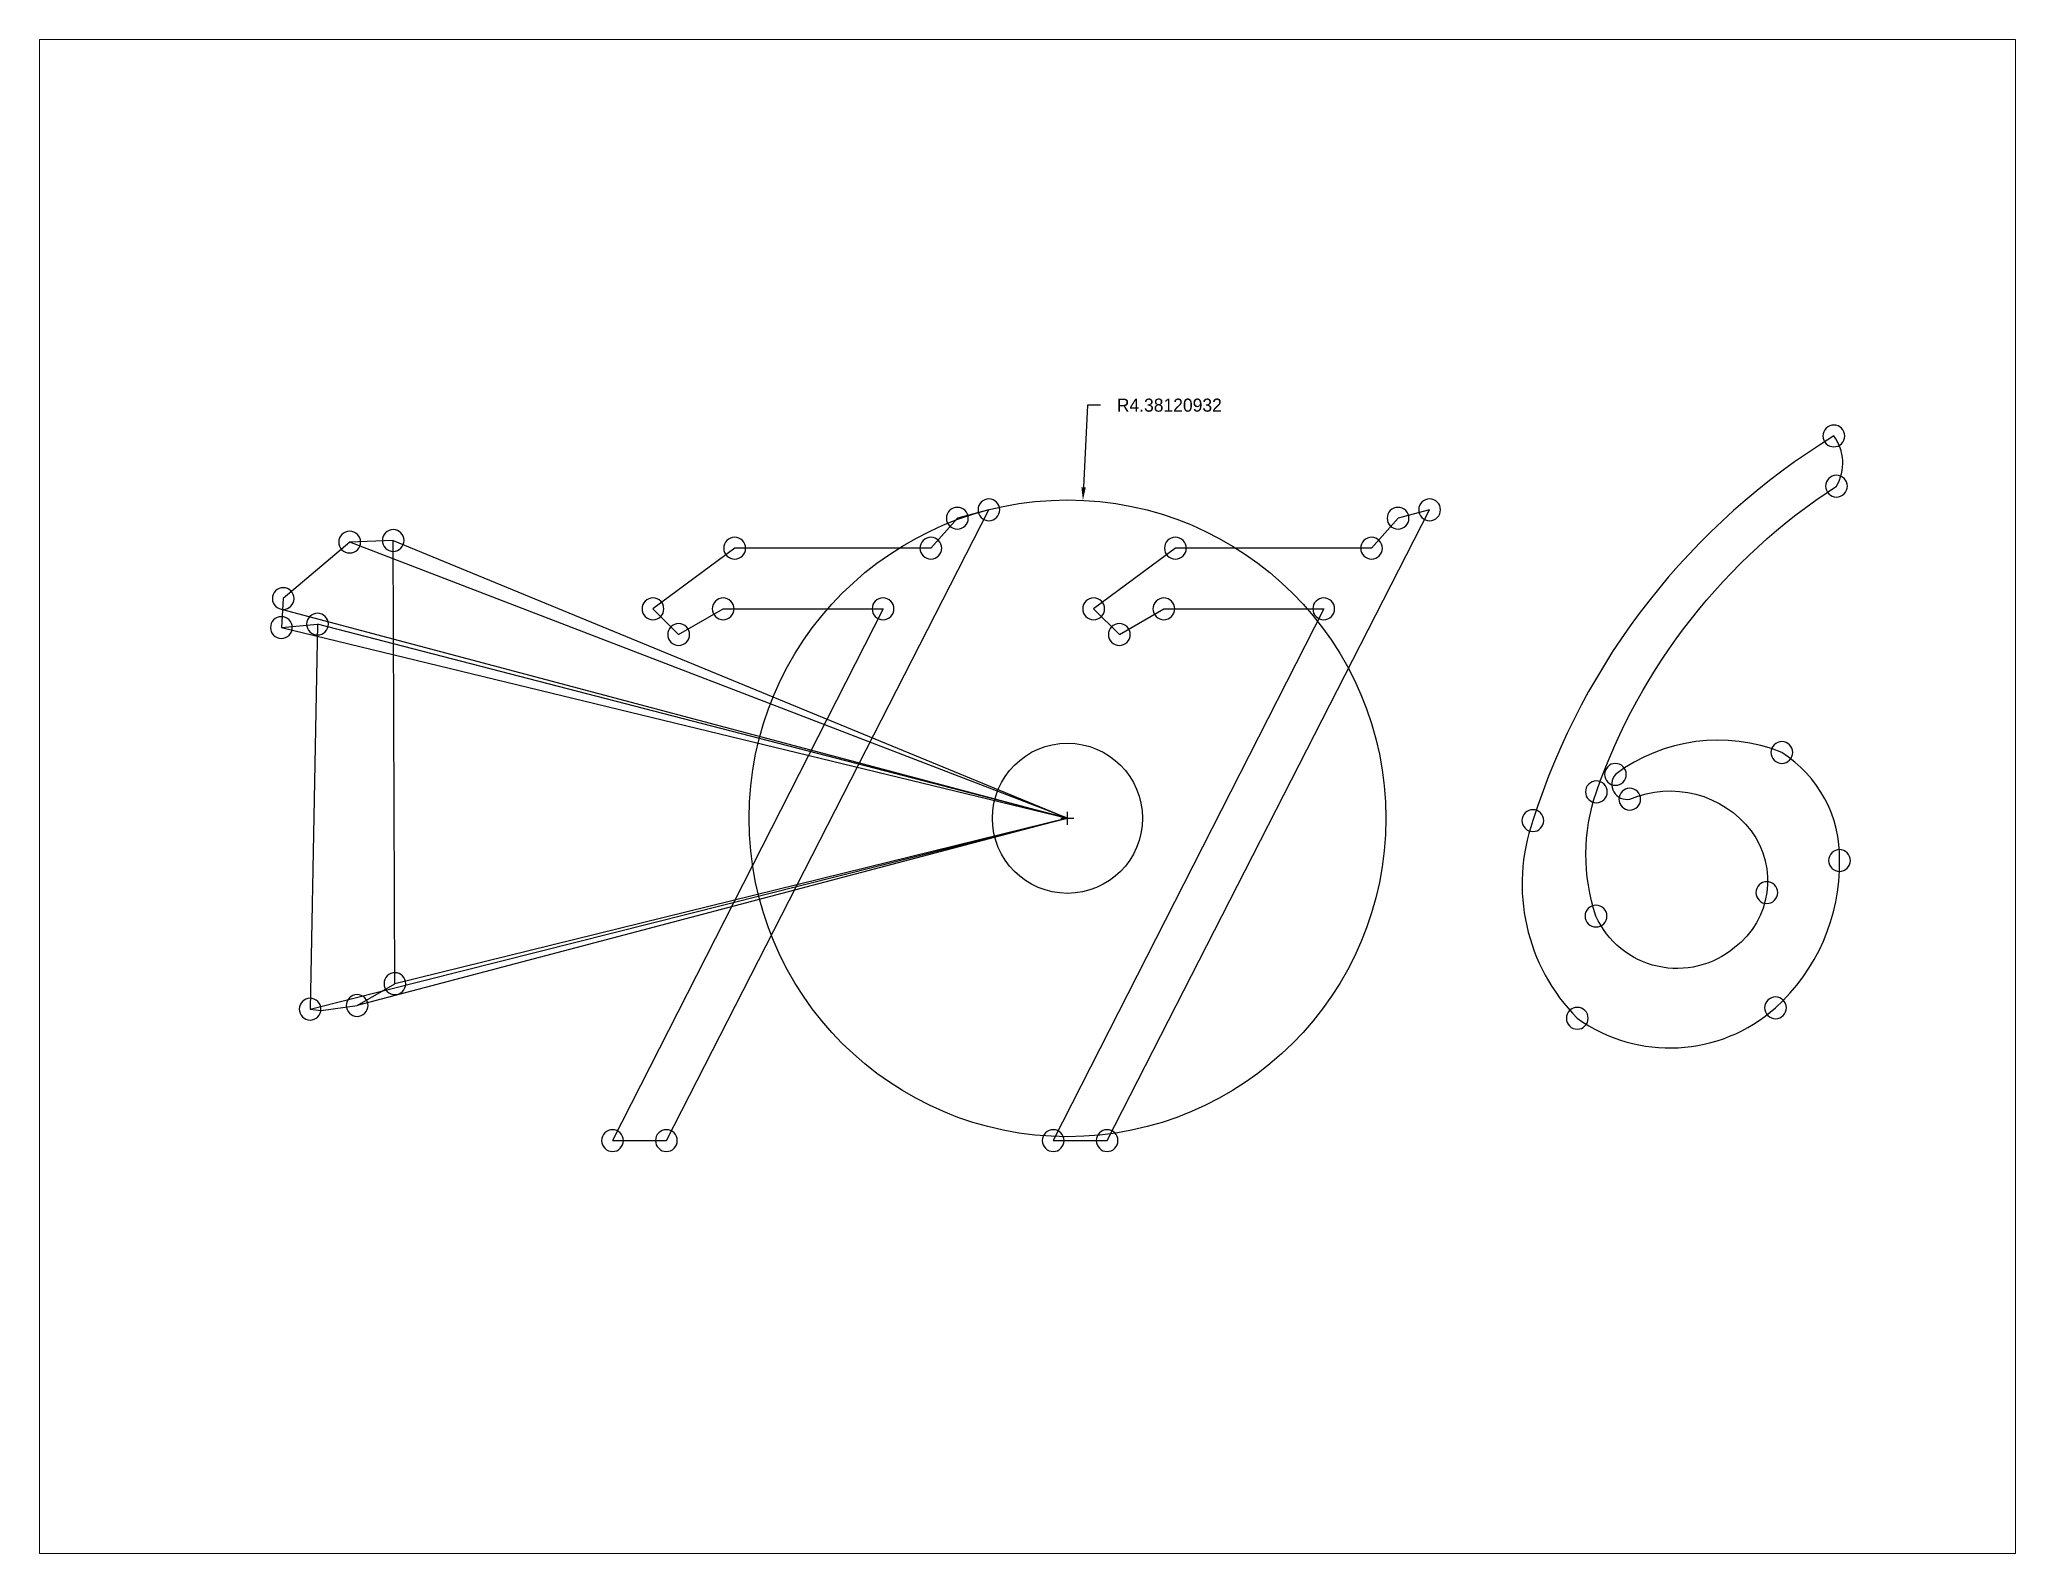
# Paper-space layout 'Layout1' of a CAD drawing. Extents: x 0 to 10.6, y 0 to 8.1.
# The model-space entities are those that its viewports show. They can reach past a viewport. Long polylines and large blocks are cut down to what shows.
import ezdxf

# ---------------------------------------------------------------- set-up
doc = ezdxf.new("R2010")
doc.units = 0
doc.header["$MEASUREMENT"] = 0
doc.layers.get('0').update_dxf_attribs({"linetype": 'CONTINUOUS'})
doc.layers.get('Defpoints').update_dxf_attribs({"linetype": 'CONTINUOUS'})
doc.layers.add('STRIPE-WHITE', color=7, linetype='CONTINUOUS')
doc.dimstyles.get("Standard").update_dxf_attribs({"dimtxt": 0.18, "dimasz": 0.18, "dimexe": 0.18, "dimexo": 0.0625, "dimgap": 0.09, "dimtad": 0, "dimtih": 1, "dimtoh": 1, "dimdec": 4, "dimzin": 0, "dimdsep": 46, "dimtxsty": 'Standard', "dimcen": 0.09, "dimadec": 0, "dimazin": 0, "dimtfac": 1, "dimtdec": 4, "dimtofl": 0, "dimtmove": 2, "dimatfit": 3, "dimfxl": 1, "dimtolj": 1, "dimtzin": 0, "dimarcsym": 0})

# ---------------------------------------------------------------- blocks, each defined once
blk = doc.blocks.new('*D124')
at = {"color": 0, "lineweight": -2, "transparency": 16777216}
for p, q in [((0.277, 5.685), (0.222, 4.556)), ((0.457, 5.685), (0.277, 5.685)), ((0, -0.09), (0, 0.09)), ((-0.09, 0), (0.09, 0))]:
    blk.add_line(p, q, dxfattribs=at)
at = {"color": 0, "transparency": 16777216}
blk.add_solid([(0.192, 4.557), (0.252, 4.554), (0.213, 4.376)], dxfattribs=at)
at = {"layer": 'Defpoints', "color": 0, "transparency": 16777216}
for p in [(0.213, 4.376), (0, 0)]:
    blk.add_point(p, dxfattribs=at)
at = {"color": 0, "transparency": 16777216, "insert": (1.402, 5.685), "char_height": 0.18, "attachment_point": 5}
blk.add_mtext('\\A1;R4.38120932', dxfattribs=at)

msp = doc.modelspace()

# ---------------------------------------------------------------- linework, layer by layer
for p, q in [((-9.27690494, 3.82427987), (0, 0)), ((0, 0), (-9.87647263, 3.80150745)), ((-10.80029383, 2.87392731), (0, 0)), ((-10.8166308, 2.62478451), (0, 0)), ((0, 0), (-10.31896457, 2.67303727)), ((-10.42147858, -2.62597121), (0, 0)), ((0, 0), (-9.77391163, -2.57556933)), ((0, 0), (-9.25423366, -2.275678))]:
    msp.add_line(p, q)
for radius in [4.38120932, 1.03288292]:
    msp.add_circle((0, 0), radius)
at = {"layer": 'STRIPE-WHITE'}
for points in [[(10.54579286, 5.26190764, 0.1803749492), (6.40470313, -0.03141504, 0.287327545), (7.01530212, -2.75167181, 0.3502364643), (9.74345999, -2.60754296, 0.215987774), (10.62389688, -0.580751, 0.2632127978), (9.83059773, 0.90662192, 0.2625273557), (7.54018774, 0.60441505, 0.707515081), (7.73762108, 0.2632712, -0.3428754293), (9.40870421, -0.17323004, -0.4105773566), (9.17964742, -1.77763598, -0.4986358968), (7.27293334, -1.34535691, -0.1651501006), (7.27850601, 0.36378402, -0.1658857087), (10.58163389, 4.57125228, 0.3034773602)], [(10.54579286, 5.41190764, 0.4142135624), (10.39579286, 5.26190764, 0.4142135624), (10.54579286, 5.11190764, 0.4142135624), (10.69579286, 5.26190764, 0.4142135624)], [(10.58163389, 4.72125228, 0.4142135624), (10.43163389, 4.57125228, 0.4142135624), (10.58163389, 4.42125228, 0.4142135624), (10.73163389, 4.57125228, 0.4142135624)], [(-1.08035866, 4.39591807, 0.4142135624), (-1.23035866, 4.24591807, 0.4142135624), (-1.08035866, 4.09591807, 0.4142135624), (-0.93035866, 4.24591807, 0.4142135624)], [(4.98366083, 4.39591807, 0.4142135624), (4.83366083, 4.24591807, 0.4142135624), (4.98366083, 4.09591807, 0.4142135624), (5.13366083, 4.24591807, 0.4142135624)], [(-1.51502528, 4.2794495, 0.4142135624), (-1.66502528, 4.1294495, 0.4142135624), (-1.51502528, 3.9794495, 0.4142135624), (-1.36502528, 4.1294495, 0.4142135624)], [(4.54899421, 4.2794495, 0.4142135624), (4.39899421, 4.1294495, 0.4142135624), (4.54899421, 3.9794495, 0.4142135624), (4.69899421, 4.1294495, 0.4142135624)], [(-9.87647263, 3.95150745, 0.4142135624), (-10.02647263, 3.80150745, 0.4142135624), (-9.87647263, 3.65150745, 0.4142135624), (-9.72647263, 3.80150745, 0.4142135624)], [(-9.27690494, 3.97427987, 0.4142135624), (-9.42690494, 3.82427987, 0.4142135624), (-9.27690494, 3.67427987, 0.4142135624), (-9.12690494, 3.82427987, 0.4142135624)], [(-4.57898948, 3.86710248, 0.4142135624), (-4.72898948, 3.71710248, 0.4142135624), (-4.57898948, 3.56710248, 0.4142135624), (-4.42898948, 3.71710248, 0.4142135624)], [(-1.87898948, 3.86710248, 0.4142135624), (-2.02898948, 3.71710248, 0.4142135624), (-1.87898948, 3.56710248, 0.4142135624), (-1.72898948, 3.71710248, 0.4142135624)], [(1.48503001, 3.86710248, 0.4142135624), (1.33503001, 3.71710248, 0.4142135624), (1.48503001, 3.56710248, 0.4142135624), (1.63503001, 3.71710248, 0.4142135624)], [(4.18503001, 3.86710248, 0.4142135624), (4.03503001, 3.71710248, 0.4142135624), (4.18503001, 3.56710248, 0.4142135624), (4.33503001, 3.71710248, 0.4142135624)], [(-10.79045793, 3.17392731, 0.4142135624), (-10.94045793, 3.02392731, 0.4142135624), (-10.79045793, 2.87392731, 0.4142135624), (-10.64045793, 3.02392731, 0.4142135624)], [(-5.70331975, 3.03290739, 0.4142135624), (-5.85331975, 2.88290739, 0.4142135624), (-5.70331975, 2.73290739, 0.4142135624), (-5.55331975, 2.88290739, 0.4142135624)], [(-4.73739392, 3.03290739, 0.4142135624), (-4.88739392, 2.88290739, 0.4142135624), (-4.73739392, 2.73290739, 0.4142135624), (-4.58739392, 2.88290739, 0.4142135624)], [(-2.53739392, 3.03290739, 0.4142135624), (-2.68739392, 2.88290739, 0.4142135624), (-2.53739392, 2.73290739, 0.4142135624), (-2.38739392, 2.88290739, 0.4142135624)], [(0.36069975, 3.03290739, 0.4142135624), (0.21069975, 2.88290739, 0.4142135624), (0.36069975, 2.73290739, 0.4142135624), (0.51069975, 2.88290739, 0.4142135624)], [(1.32662557, 3.03290739, 0.4142135624), (1.17662557, 2.88290739, 0.4142135624), (1.32662557, 2.73290739, 0.4142135624), (1.47662557, 2.88290739, 0.4142135624)], [(3.52662557, 3.03290739, 0.4142135624), (3.37662557, 2.88290739, 0.4142135624), (3.52662557, 2.73290739, 0.4142135624), (3.67662557, 2.88290739, 0.4142135624)], [(-10.8166308, 2.77478451, 0.4142135624), (-10.9666308, 2.62478451, 0.4142135624), (-10.8166308, 2.47478451, 0.4142135624), (-10.6666308, 2.62478451, 0.4142135624)], [(-10.31896457, 2.82303727, 0.4142135624), (-10.46896457, 2.67303727, 0.4142135624), (-10.31896457, 2.52303727, 0.4142135624), (-10.16896457, 2.67303727, 0.4142135624)], [(-5.34976636, 2.679354, 0.4142135624), (-5.49976636, 2.529354, 0.4142135624), (-5.34976636, 2.379354, 0.4142135624), (-5.19976636, 2.529354, 0.4142135624)], [(0.71425314, 2.679354, 0.4142135624), (0.56425314, 2.529354, 0.4142135624), (0.71425314, 2.379354, 0.4142135624), (0.86425314, 2.529354, 0.4142135624)], [(9.83059773, 1.05662192, 0.4142135624), (9.68059773, 0.90662192, 0.4142135624), (9.83059773, 0.75662192, 0.4142135624), (9.98059773, 0.90662192, 0.4142135624)], [(7.54018774, 0.75441505, 0.4142135624), (7.39018774, 0.60441505, 0.4142135624), (7.54018774, 0.45441505, 0.4142135624), (7.69018774, 0.60441505, 0.4142135624)], [(7.27850601, 0.51378402, 0.4142135624), (7.12850601, 0.36378402, 0.4142135624), (7.27850601, 0.21378402, 0.4142135624), (7.42850601, 0.36378402, 0.4142135624)], [(7.73762108, 0.4132712, 0.4142135624), (7.58762108, 0.2632712, 0.4142135624), (7.73762108, 0.1132712, 0.4142135624), (7.88762108, 0.2632712, 0.4142135624)], [(6.40470313, 0.11858496, 0.4142135624), (6.25470313, -0.03141504, 0.4142135624), (6.40470313, -0.18141504, 0.4142135624), (6.55470313, -0.03141504, 0.4142135624)], [(10.62389688, -0.430751, 0.4142135624), (10.47389688, -0.580751, 0.4142135624), (10.62389688, -0.730751, 0.4142135624), (10.77389688, -0.580751, 0.4142135624)], [(9.62354219, -0.87245577, 0.4142135624), (9.47354219, -1.02245577, 0.4142135624), (9.62354219, -1.17245577, 0.4142135624), (9.77354219, -1.02245577, 0.4142135624)], [(7.27293334, -1.19535691, 0.4142135624), (7.12293334, -1.34535691, 0.4142135624), (7.27293334, -1.49535691, 0.4142135624), (7.42293334, -1.34535691, 0.4142135624)], [(-9.25423366, -2.125678, 0.4142135624), (-9.40423366, -2.275678, 0.4142135624), (-9.25423366, -2.425678, 0.4142135624), (-9.10423366, -2.275678, 0.4142135624)], [(-9.77391163, -2.42556933, 0.4142135624), (-9.92391163, -2.57556933, 0.4142135624), (-9.77391163, -2.72556933, 0.4142135624), (-9.62391163, -2.57556933, 0.4142135624)], [(-10.42147858, -2.47597121, 0.4142135624), (-10.57147858, -2.62597121, 0.4142135624), (-10.42147858, -2.77597121, 0.4142135624), (-10.27147858, -2.62597121, 0.4142135624)], [(7.01530212, -2.60167181, 0.4142135624), (6.86530212, -2.75167181, 0.4142135624), (7.01530212, -2.90167181, 0.4142135624), (7.16530212, -2.75167181, 0.4142135624)], [(9.74345999, -2.45754296, 0.4142135624), (9.59345999, -2.60754296, 0.4142135624), (9.74345999, -2.75754296, 0.4142135624), (9.89345999, -2.60754296, 0.4142135624)], [(-6.2599012, -4.28546947, 0.4142135624), (-6.4099012, -4.43546947, 0.4142135624), (-6.2599012, -4.58546947, 0.4142135624), (-6.1099012, -4.43546947, 0.4142135624)], [(-5.5183774, -4.28546947, 0.4142135624), (-5.6683774, -4.43546947, 0.4142135624), (-5.5183774, -4.58546947, 0.4142135624), (-5.3683774, -4.43546947, 0.4142135624)], [(-0.19588171, -4.28546947, 0.4142135624), (-0.34588171, -4.43546947, 0.4142135624), (-0.19588171, -4.58546947, 0.4142135624), (-0.04588171, -4.43546947, 0.4142135624)], [(0.54564209, -4.28546947, 0.4142135624), (0.39564209, -4.43546947, 0.4142135624), (0.54564209, -4.58546947, 0.4142135624), (0.69564209, -4.43546947, 0.4142135624)]]:
    msp.add_lwpolyline(points, format="xyb", close=True, dxfattribs=at)
for points in [[(-5.5183774, -4.43546947), (-1.08035866, 4.24591807), (-1.51502528, 4.1294495), (-1.87898948, 3.71710248), (-4.57898948, 3.71710248), (-5.70331975, 2.88290739), (-5.34976636, 2.529354), (-4.73739392, 2.88290739), (-2.53739392, 2.88290739), (-6.2599012, -4.43546947)], [(0.54564209, -4.43546947), (4.98366083, 4.24591807), (4.54899421, 4.1294495), (4.18503001, 3.71710248), (1.48503001, 3.71710248), (0.36069975, 2.88290739), (0.71425314, 2.529354), (1.32662557, 2.88290739), (3.52662557, 2.88290739), (-0.19588171, -4.43546947)], [(-10.26923485, -2.64379626), (-9.77391163, -2.57556933), (-9.25423366, -2.275678), (-9.27690494, 3.82427987), (-9.87647263, 3.80150745), (-10.79045793, 3.02392731), (-10.8166308, 2.62478451), (-10.31896457, 2.67303727), (-10.42147858, -2.62597121)]]:
    msp.add_lwpolyline(points, close=True, dxfattribs=at)

# ---------------------------------------------------------------- dimensions: what is measured, and where the dimension line sits
dim = msp.add_radius_dim(center=(0, 0), mpoint=(0.2132023919, 4.3760187204), dimstyle='Standard', override={"dimdec": 8, "dimadec": 7, "dimtdec": 8, "dimtmove": 0})
dim.commit()
dim.dimension.update_dxf_attribs({"geometry": '*D124', "text_midpoint": (1.4019826747, 5.68512088), "dimtype": 164})

psp = doc.layouts.get("Layout1")

# ---------------------------------------------------------------- viewports
at = {"layer": '0'}
psp.add_viewport(center=(5.282, 4.039), size=(10.541, 8.07725), view_center_point=(-0.5503476, 0.29924614), view_height=20.8353850123, dxfattribs=at)

doc.saveas('drawing.dxf')
